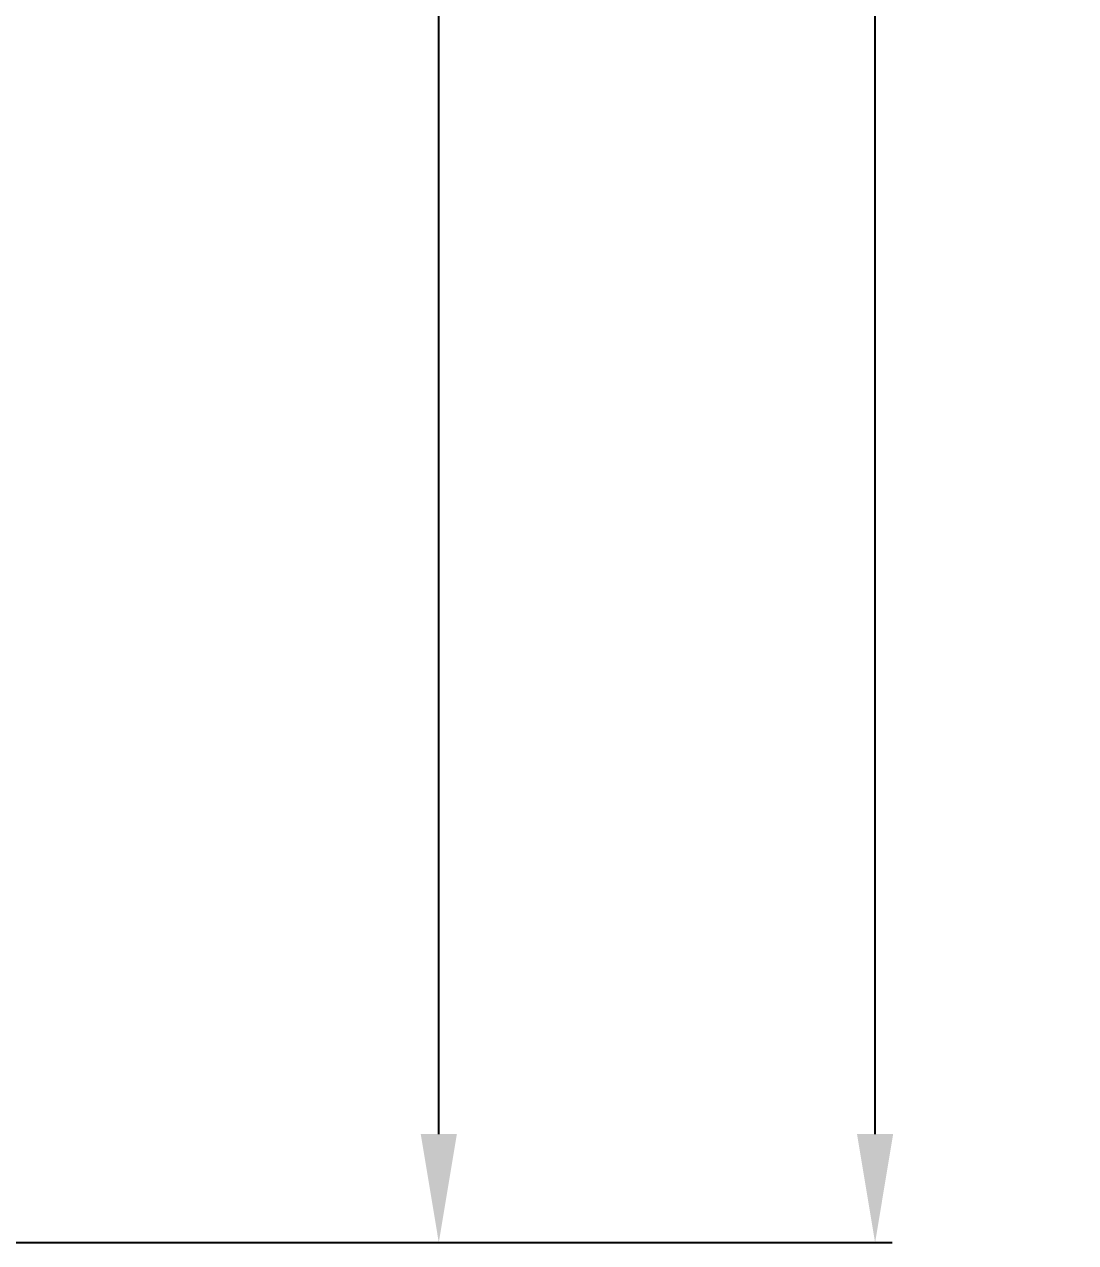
# Model space of a CAD drawing. Header units: millimetres. Extents: x 13381 to 13975, y 1032 to 1872.
# Drawn here: x 13501.8 to 13579.3, y 1324.6 to 1414.4 of the extents above; entities that cross this region are included whole.
import ezdxf

# ---------------------------------------------------------------- set-up
doc = ezdxf.new("R2010")
doc.units = ezdxf.units.MM
doc.layers.add('DIM_', color=5, linetype='Continuous', lineweight=9)
doc.styles.get("Standard").update_dxf_attribs({"font": 'arial.ttf'})
doc.dimstyles.new('사본(2) STANDARD', dxfattribs={"dimscale": 0, "dimtxt": 4, "dimasz": 4, "dimexe": 1.25, "dimexo": 0.625, "dimgap": 1.5, "dimtad": 3, "dimtih": 1, "dimtoh": 1, "dimdec": 1, "dimzin": 9, "dimdsep": 46, "dimtxsty": 'Standard', "dimcen": 2.5, "dimclrd": 5, "dimclre": 5, "dimclrt": 5, "dimadec": 0, "dimazin": 0, "dimtfac": 1, "dimtdec": 1, "dimtmove": 0, "dimatfit": 3, "dimfxl": 1.25, "dimtfill": 1, "dimtolj": 1, "dimtzin": 0, "dimarcsym": 0})

# ---------------------------------------------------------------- blocks, each defined once
blk = doc.blocks.new('*D0')
at = {"layer": 'Defpoints', "color": 0, "transparency": 16777216}
for p in [(13494.027, 1592.427), (13564.513, 1592.427), (13498.327, 1324.629)]:
    blk.add_point(p, dxfattribs=at)
at = {"layer": 'DIM_', "color": 5, "lineweight": -2, "transparency": 16777216}
for p, q in [((13494.652, 1592.427), (13565.763, 1592.427)), ((13564.513, 1584.427), (13564.513, 1464.113)), ((13564.513, 1332.629), (13564.513, 1452.944)), ((13498.952, 1324.629), (13565.763, 1324.629))]:
    blk.add_line(p, q, dxfattribs=at)
at = {"layer": 'DIM_', "color": 5, "transparency": 16777216}
for points in [[(13563.179, 1584.427), (13565.846, 1584.427), (13564.513, 1592.427)], [(13563.179, 1332.629), (13565.846, 1332.629), (13564.513, 1324.629)]]:
    blk.add_solid(points, dxfattribs=at)
at = {"layer": 'DIM_', "color": 5, "transparency": 16777216, "insert": (13564.513, 1458.528), "char_height": 8, "attachment_point": 5, "bg_fill": 3, "box_fill_scale": 1.1, "bg_fill_color": 256, "bg_fill_true_color": 13158600, "bg_fill_transparency": 0}
blk.add_mtext('\\A1;267.8', dxfattribs=at)
blk = doc.blocks.new('*D1')
at = {"layer": 'Defpoints', "color": 0, "transparency": 16777216}
for p in [(13494.327, 1576.629), (13498.327, 1324.629), (13532.357, 1324.629)]:
    blk.add_point(p, dxfattribs=at)
at = {"layer": 'DIM_', "color": 5, "lineweight": -2, "transparency": 16777216}
for p, q in [((13494.952, 1576.629), (13533.607, 1576.629)), ((13532.357, 1568.629), (13532.357, 1456.214)), ((13532.357, 1332.629), (13532.357, 1445.045)), ((13498.952, 1324.629), (13533.607, 1324.629))]:
    blk.add_line(p, q, dxfattribs=at)
at = {"layer": 'DIM_', "color": 5, "transparency": 16777216}
for points in [[(13531.024, 1568.629), (13533.69, 1568.629), (13532.357, 1576.629)], [(13531.024, 1332.629), (13533.69, 1332.629), (13532.357, 1324.629)]]:
    blk.add_solid(points, dxfattribs=at)
at = {"layer": 'DIM_', "color": 5, "transparency": 16777216, "insert": (13532.357, 1450.629), "char_height": 8, "attachment_point": 5, "bg_fill": 3, "box_fill_scale": 1.1, "bg_fill_color": 256, "bg_fill_true_color": 13158600, "bg_fill_transparency": 0}
blk.add_mtext('\\A1;252', dxfattribs=at)

msp = doc.modelspace()

# ---------------------------------------------------------------- dimensions: what is measured, and where the dimension line sits
at = {"layer": 'DIM_'}
dim = msp.add_linear_dim(base=(13564.513, 1592.427), p1=(13498.327, 1324.629), p2=(13494.027, 1592.427), angle=90, dimstyle='사본(2) STANDARD', override={"dimscale": 1, "dimtxt": 8, "dimasz": 8, "dimtad": 0}, dxfattribs=at)
dim.commit()
dim.dimension.update_dxf_attribs({"geometry": '*D0', "text_midpoint": (13564.513, 1458.528)})

# ---------------------------------------------------------------- next in the draw order: dimensions: what is measured, and where the dimension line sits
dim = msp.add_linear_dim(base=(13532.357, 1324.629), p1=(13494.327, 1576.629), p2=(13498.327, 1324.629), angle=90, dimstyle='사본(2) STANDARD', override={"dimscale": 1, "dimtxt": 8, "dimasz": 8, "dimtad": 0}, dxfattribs=at)
dim.commit()
dim.dimension.update_dxf_attribs({"geometry": '*D1', "text_midpoint": (13532.357, 1450.629)})

doc.saveas('drawing.dxf')
